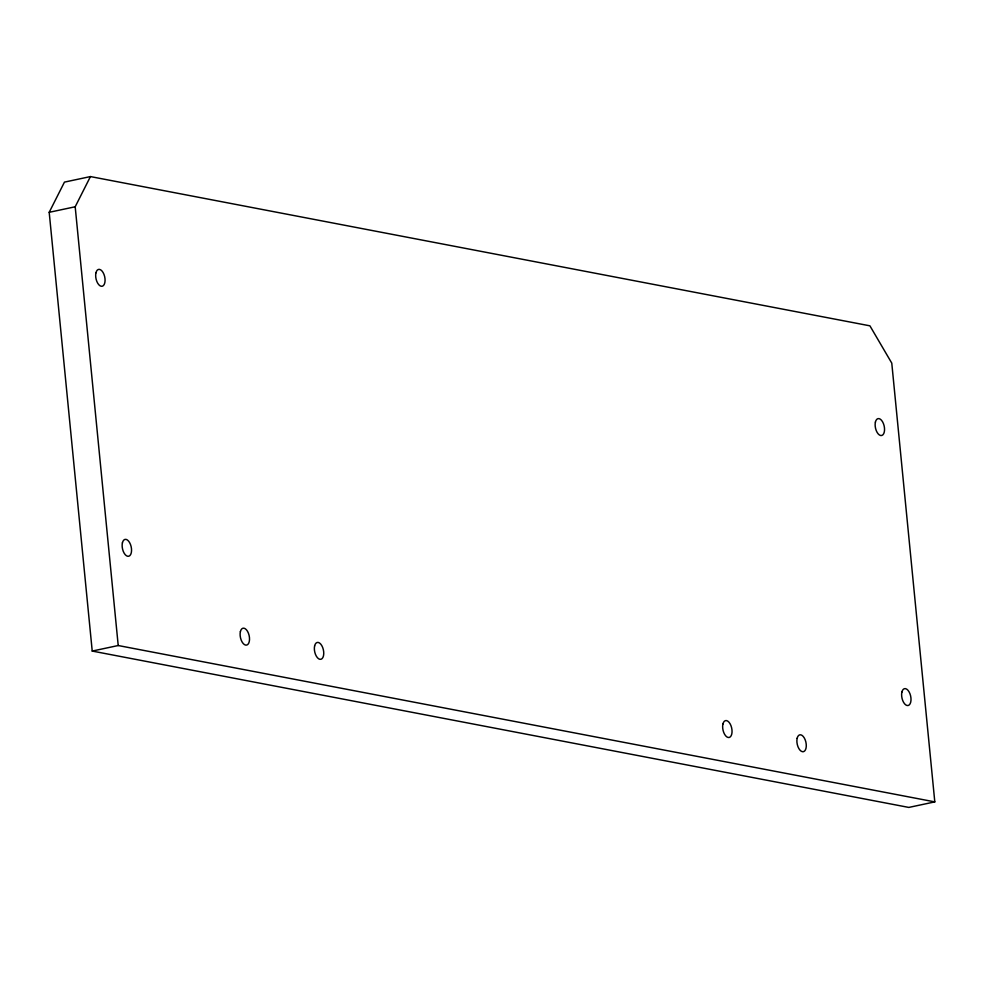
<?xml version="1.0" encoding="UTF-8"?>
<svg xmlns="http://www.w3.org/2000/svg" width="984" height="984" viewBox="0 0 984 984"><rect width="100%" height="100%" fill="white"/><g stroke="black" fill="none" stroke-linecap="round" stroke-linejoin="round"><path stroke-width="1.48" d="M49.2 212.31L64.452 182.114L90.442 176.579L869.918 325.827L891.775 363.133L934.8 801.886L908.81 807.421L92.225 651.064L49.2 212.31L75.19 206.775L90.442 176.579M92.225 651.064L118.215 645.529L934.8 801.886M75.19 206.775L118.215 645.529M875.403 422.087A8.622 4.453 78 0 0 880.668 435.518A8.622 4.453 78 0 0 883.447 423.624A8.622 4.453 78 0 0 875.403 422.087M901.885 692.096A8.622 4.453 78 0 0 907.137 705.516A8.622 4.453 78 0 0 909.917 693.634A8.622 4.453 78 0 0 901.885 692.096M95.94 272.839A8.622 4.453 78 0 0 101.204 286.27A8.622 4.453 78 0 0 103.972 274.376A8.622 4.453 78 0 0 95.94 272.839M122.41 542.848A8.622 4.453 78 0 0 127.674 556.268A8.622 4.453 78 0 0 130.454 544.386A8.622 4.453 78 0 0 122.41 542.848M797.151 738.271A8.622 4.453 78 0 0 802.403 751.702A8.622 4.453 78 0 0 805.183 739.808A8.622 4.453 78 0 0 797.151 738.271M314.622 645.885A8.622 4.453 78 0 0 319.874 659.305A8.622 4.453 78 0 0 322.654 647.423A8.622 4.453 78 0 0 314.622 645.885M722.908 724.064A8.622 4.453 78 0 0 728.172 737.483A8.622 4.453 78 0 0 730.952 725.602A8.622 4.453 78 0 0 722.908 724.064M240.379 631.666A8.622 4.453 78 0 0 245.643 645.098A8.622 4.453 78 0 0 248.423 633.204A8.622 4.453 78 0 0 240.379 631.666"/></g></svg>
